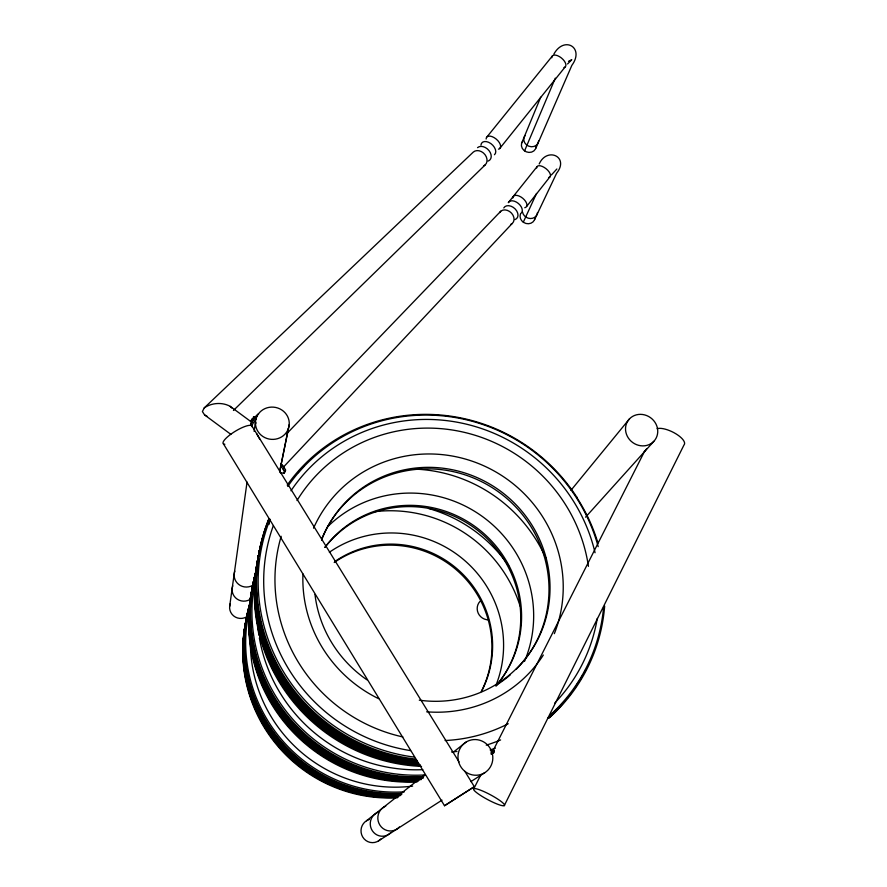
<?xml version="1.0" encoding="UTF-8"?>
<svg xmlns="http://www.w3.org/2000/svg" width="887" height="887" viewBox="0 0 887 887"><rect width="100%" height="100%" fill="white"/><g stroke="black" fill="none" stroke-linecap="round" stroke-linejoin="round"><path stroke-width="1.33" d="M229.622 606.597L247.052 482.051M254.148 431.415L255.478 421.835M268.938 524.572L270.036 519.172M279.605 471.906L288.364 428.687A16.931 16.132 9 0 0 269.071 407.355A16.931 16.132 9 0 0 259.625 433.699A16.931 16.132 9 0 0 288.364 428.687M279.926 470.465L289.229 424.563M280.902 463.579L282.576 465.342L281.512 466.695L284.505 471.718L283.951 473.237L280.281 472.704M283.951 473.237L285.326 471.529L285.481 469.7L282.576 465.342M521.811 142.774L540.726 97.171M524.572 150.89L555.306 78.145M535.759 148.384L571.849 65.383C584.888 47.643 564.265 35.38 553.898 54.063M523.286 222.205L536.535 193.466M534.628 219.566L556.57 173.32C569.798 156.844 547.024 146.466 539.196 163.962M504.271 805.64A17.507 2.772 28.1 0 0 484.069 791.647A17.507 2.772 28.1 0 0 478.847 794.275A17.507 2.772 28.1 0 0 504.271 805.64L683.955 445.041A16.243 6.009 26.1 0 0 675.839 433.765A16.243 6.009 26.1 0 0 657.09 428.687M473.802 788.754L480.665 775.183M491.908 752.974L644.927 450.607M252.207 422.4L250.533 421.17L254.225 416.602M255.944 422.667L255.778 423.653M223.457 443.866L444.509 805.729L474.323 786.68L464.866 771.346M644.261 451.926L646.656 448.778M526.656 206.405L550.295 176.391M483.548 165.958A8.748 6.952 46.2 0 0 485.1 154.77A8.748 6.952 46.2 0 0 473.27 152.098L204.232 407.909L202.402 411.557L204.598 414.939L230.864 434.353M283.352 469.079L284.417 467.726M284.405 471.052L285.481 469.7M284.505 471.718L285.57 470.376M536.89 166.867L508.318 202.657A8.36 5.178 40.1 0 1 518.44 203.511A8.36 5.178 40.1 0 1 520.968 213.346M499.625 148.606L565.041 67.09M551.426 174.927L556.87 168.996M251.975 420.039L253.205 418.509M487.085 136.764L552.634 55.659M570.94 490.345L629.493 418.852M474.323 786.68L444.509 805.729M567.569 63.964L571.771 59.728L568.5 61.325M585.564 517.176L653.83 441.327A16.576 15.29 37.2 0 0 644.661 414.905A16.576 15.29 37.2 0 0 626.41 434.131A16.576 15.29 37.2 0 0 653.83 441.327M283.729 466.795L512.098 223.613M287.044 433.377L500.734 211.25M233.436 410.47L485.089 164.982M366.519 820.752L424.973 774.562M453.113 752.32L466.107 742.053M204.232 407.909C211.583 402.709 222.327 401.988 230.232 406.368L251.83 422.301M378.439 840.943L442.003 800.141M470.897 781.602L484.768 772.699M250.533 421.17L251.354 420.793M576.605 496.986L577.592 498.705A176.336 170.903 37.8 0 1 597.927 542.955M204.598 414.939L207.059 416.247M253.405 416.968L255.079 418.187M251.564 419.252L253.227 420.482M230.232 406.368L231.773 407.976M251.786 425.782L459.045 761.911M256.62 433.632L259.658 439.032M399.405 827.017A12.861 12.485 82.4 0 1 379.958 825.232A12.861 12.485 82.4 0 1 385.745 806.117M391.012 832.416A12.385 12.019 84.1 0 1 372.296 830.709A12.385 12.019 84.1 0 1 377.895 812.304M254.358 584.134A12.23 11.963 -0.3 0 1 234.822 571.117M251.575 598.348A11.786 11.553 -2.4 0 1 232.76 585.797M538.631 140.978A7.573 6.763 22.7 0 1 528.696 146.167A7.573 6.763 22.7 0 1 525.071 135.534M537.533 212.536A7.673 6.941 24.1 0 1 530.382 218.524A7.673 6.941 24.1 0 1 522.565 212.204M248.16 615.744A11.232 11.043 -5.7 0 1 230.232 603.77M224.855 444.276A16.864 4.224 -31.3 0 1 234.19 431.936A16.864 4.224 -31.3 0 1 252.152 426.847M558.167 707.959A174.728 169.461 38.1 0 1 549.607 716.663M493.882 751.389A174.728 169.461 38.1 0 1 491.276 752.342M417.345 761.478A174.728 169.461 38.1 0 1 262.752 537.888M604.657 606.076A176.336 170.903 37.8 0 1 548.986 718.038M493.948 750.402A176.336 170.903 37.8 0 1 491.376 751.289M415.449 759.072A176.336 170.903 37.8 0 1 268.894 518.585M287.211 485.1A176.336 170.903 37.8 0 1 577.005 497.463M543.332 655.049A131.708 127.573 37.5 0 1 426.658 711.806M378.66 698.69A131.708 127.573 37.5 0 1 302.955 573.922M313.554 528.175A131.708 127.573 37.5 0 1 482.539 465.231A131.708 127.573 37.5 0 1 554.342 633.662M493.715 752.664A172.566 167.521 38.4 0 1 491.165 753.673M419.717 764.561A172.566 167.521 38.4 0 1 261.709 543.254M556.659 708.99A174.04 168.852 38.2 0 1 548.133 717.672M493.904 751.777A174.04 168.852 38.2 0 1 491.32 752.753M417.744 762.443A174.04 168.852 38.2 0 1 262.031 540.915M493.66 753.052A171.856 166.889 38.5 0 1 491.121 754.083M420.05 765.514A171.856 166.889 38.5 0 1 260.989 546.325M421.547 766.39A171.235 166.324 38.7 0 1 260.689 547.867M321.626 539.141A119.268 115.587 37.8 0 1 495.024 489.491A119.268 115.587 37.8 0 1 516.09 669.419M510.258 674.863A119.268 115.587 37.8 0 1 496.31 685.196M557.723 708.624A174.95 169.661 38 0 1 554.929 711.562M553.011 713.492A174.95 169.661 38 0 1 549.075 717.284M494.281 751.112A174.95 169.661 38 0 1 491.664 752.076M416.269 761.079A174.95 169.661 38 0 1 263.206 536.18M264.437 532.311A174.95 169.661 38 0 1 265.313 529.75M266.699 525.936A174.95 169.661 38 0 1 267.674 523.397M559.786 706.839A175.471 170.116 37.9 0 1 549.175 717.45M493.926 750.934A175.471 170.116 37.9 0 1 491.309 751.877M417.001 760.447A175.471 170.116 37.9 0 1 263.461 534.894M264.271 532.3A175.471 170.116 37.9 0 1 265.568 528.441M266.488 525.891A175.471 170.116 37.9 0 1 268.961 519.56M578.601 681.804A175.471 170.116 37.9 0 1 577.16 684.121M564.731 701.406A175.681 170.315 37.9 0 1 548.621 718.06M494.026 750.768A175.681 170.315 37.9 0 1 491.465 751.677M415.925 760.037A175.681 170.315 37.9 0 1 268.561 520.259M298.01 472.76A175.681 170.315 37.9 0 1 303.642 466.717M585.697 669.618A175.681 170.315 37.9 0 1 584.455 672.013M582.526 675.572A175.681 170.315 37.9 0 1 579.1 681.449M576.916 684.919A175.681 170.315 37.9 0 1 573.867 689.465M570.663 693.911A175.681 170.315 37.9 0 1 567.325 698.246M420.349 765.259A172.067 167.078 38.5 0 1 261.088 545.815M552.601 712.826A173.453 168.319 38.3 0 1 549.763 715.709M494.092 752.032A173.453 168.319 38.3 0 1 491.509 753.03M418.265 763.286A173.453 168.319 38.3 0 1 261.011 545.028M321.56 540.205A119.301 115.587 37.6 0 1 463.956 472.704A119.301 115.587 37.6 0 1 547.878 610.056A119.301 115.587 37.6 0 1 419.296 700.176M366.952 679.83A119.301 115.587 37.6 0 1 314.974 594.467M508.229 723.748A159.427 154.427 37.6 0 1 445.097 740.534M402.886 736.942A159.427 154.427 37.6 0 1 281.179 536.302M297.012 500.545A159.427 154.427 37.6 0 1 462.992 432.047A159.427 154.427 37.6 0 1 588.436 566.349M418.664 764.217A172.777 167.71 38.4 0 1 261.809 542.733M603.57 607.606A175.094 169.672 37.8 0 1 550.505 714.745M495.401 748.129A175.094 169.672 37.8 0 1 490.145 749.958M414.517 757.132A175.094 169.672 37.8 0 1 269.859 519.826M287.743 486.453A175.094 169.672 37.8 0 1 459.399 418.287A175.094 169.672 37.8 0 1 598.182 546.647M597.273 618.427A169.883 164.605 37.7 0 1 554.774 702.981M500.623 739.946A169.883 164.605 37.7 0 1 486.242 745.158M457.016 751.411A169.883 164.605 37.7 0 1 451.572 751.988M410.559 750.602A169.883 164.605 37.7 0 1 273.296 525.736M290.991 490.766A169.883 164.605 37.7 0 1 460.575 422.877A169.883 164.605 37.7 0 1 595.066 552.734M488.537 619.847A11.076 10.655 44.9 0 1 480.055 601.319M380.767 839.013A11.797 11.453 86.2 0 1 362.683 836.962A11.797 11.453 86.2 0 1 369.247 819.521M421.746 778.287A161.39 157.454 40.7 0 1 257.208 568.068M423.864 776.624A162.764 158.695 40.4 0 1 257.873 564.642M327.469 526.922A121.53 118.426 40.1 0 1 479.623 514.56A121.53 118.426 40.1 0 1 524.572 661.27M418.886 780.538A159.549 155.768 41.2 0 1 255.5 575.286M420.837 778.997A160.813 156.921 40.9 0 1 255.733 573.468M417.943 781.281A158.939 155.214 41.4 0 1 254.835 578.091M417.123 781.924A158.407 154.737 41.5 0 1 254.58 579.399M324.975 547.39A110.11 107.36 40.4 0 1 479.257 531.623A110.11 107.36 40.4 0 1 496.055 685.984M423.409 777.988A161.578 157.62 40.7 0 1 257.718 566.294M422.711 777.522A162.022 158.019 40.6 0 1 257.94 565.185M422.999 777.3A162.21 158.185 40.5 0 1 255.656 572.669M256.021 571.339A162.21 158.185 40.5 0 1 257.596 566.039M416.868 781.125A159.117 155.38 41.3 0 1 254.913 577.648M421.425 779.54A160.303 156.456 41 0 1 254.757 577.348M324.986 547.168A110.121 107.338 40.2 0 1 480.089 530.359A110.121 107.338 40.2 0 1 496.033 685.729M417.799 780.383A159.727 155.935 41.2 0 1 255.589 574.843M425.438 774.928A161.589 157.542 40.4 0 1 257.319 571.195M422.8 769.661A156.777 152.83 40.3 0 1 259.381 638.019M258.926 635.303A156.777 152.83 40.3 0 1 257.252 618.904M257.152 616.188A156.777 152.83 40.3 0 1 257.075 612.141M415.404 469.134A147.098 143.361 40.2 0 1 546.215 558.954M401.112 794.752A147.83 145.024 45.1 0 1 249.535 605.422M250.311 602.816A147.83 145.024 45.1 0 1 251.575 598.925M401.523 793.433A148.972 146.078 44.6 0 1 251.708 597.35M329.354 552.279A111.185 108.99 44.2 0 1 461.24 557.646A111.185 108.99 44.2 0 1 495.877 685.529M397.52 796.692A146.277 143.594 45.7 0 1 249.169 607.972M399.006 795.417A147.342 144.57 45.3 0 1 249.302 606.63M396.744 797.313A145.778 143.117 46 0 1 249.314 607.95M397.42 797.779A145.324 142.707 46.2 0 1 248.36 611.531M334.222 562.502A100.819 98.856 44.6 0 1 457.071 570.463A100.819 98.856 44.6 0 1 481.353 691.45M401.345 794.564A147.985 145.169 45 0 1 249.613 605.034M250.389 602.439A147.985 145.169 45 0 1 251.653 598.548M401.922 794.12A148.351 145.512 44.9 0 1 251.409 598.913M400.802 793.998A148.506 145.645 44.8 0 1 251.476 598.514M398.341 797.058A145.923 143.262 45.9 0 1 248.615 610.145M399.882 795.85A146.92 144.182 45.5 0 1 249.48 606.398M334.931 561.46A100.785 98.812 44.4 0 1 458.269 569.886A100.785 98.812 44.4 0 1 481.419 691.561M397.753 796.515A146.433 143.727 45.7 0 1 249.247 607.595M404.383 791.825A147.885 145.013 44.6 0 1 251.354 602.539M412.621 786.115A143.472 140.667 44.5 0 1 250.444 637.309M428.488 508.473A143.472 140.667 44.5 0 1 508.617 565.64M318.732 753.03A134.58 131.93 44.3 0 1 307.7 744.537M374.325 511.732A134.58 131.93 44.3 0 1 520.104 606.076M535.038 217.803A7.617 6.908 24.1 0 1 525.98 223.469A7.617 6.908 24.1 0 1 520.481 213.878M536.702 167.953A8.271 3.803 38.3 0 1 546.082 168.73A8.271 3.803 38.3 0 1 548.576 177.511M512.874 197.967A8.338 4.357 39 0 1 522.742 198.256A8.338 4.357 39 0 1 524.76 207.735M503.783 207.946A8.382 5.932 41.4 0 1 515.214 208.999A8.382 5.932 41.4 0 1 514.948 219.588M499.614 212.57A8.415 6.619 43.2 0 1 511.522 213.146A8.415 6.619 43.2 0 1 510.59 224.5M251.564 423.886A4.679 0.687 -53.4 0 1 251.42 423.21M251.742 422.522A4.679 0.687 -53.4 0 1 252.23 421.68M252.85 420.726A4.679 0.687 -53.4 0 1 255.024 417.91M256.665 416.413A4.679 0.687 -53.4 0 1 256.897 416.402M252.152 425.394A6.597 0.965 -53.4 0 1 256.432 418.476M250.611 424.252A6.597 0.976 -53.4 0 1 254.358 418.01A6.597 0.976 -53.4 0 1 258.549 413.985M536.158 146.665A7.517 6.719 22.7 0 1 526.29 151.832A7.517 6.719 22.7 0 1 522.687 141.255M551.781 57.766A8.471 4.247 39.5 0 1 561.404 57.965A8.471 4.247 39.5 0 1 563.944 67.578M486.131 139.015A8.67 4.568 40.2 0 1 496.143 139.026A8.67 4.568 40.2 0 1 498.472 149.16M480.942 145.102A8.693 5.488 41.9 0 1 490.821 143.55A8.693 5.488 41.9 0 1 494.469 154.726M477.55 147.641A8.715 6.253 43.7 0 1 489.047 150.635A8.715 6.253 43.7 0 1 488.16 161.079M458.379 753.074A17.951 17.33 66.2 0 0 480.632 774.562A17.951 17.33 66.2 0 0 487.174 744.559A17.951 17.33 66.2 0 0 458.379 753.074"/></g></svg>
